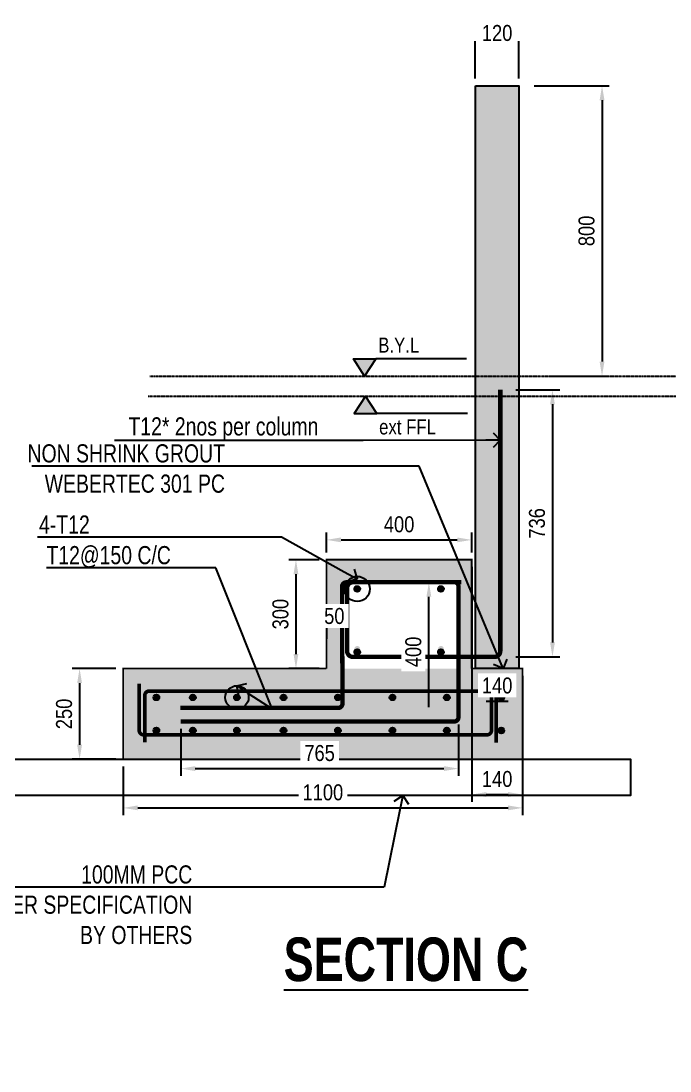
# Model space of a CAD drawing. Header units: centimetres. Extents: x -6122352 to 4157695, y -1694241 to 1947892.
# Drawn here: x 2996628 to 2998416, y -712778 to -709885 of the extents above; entities that cross this region are included whole.
import ezdxf
from ezdxf import colors
from ezdxf.entities.mleader import LeaderData, LeaderLine
from ezdxf.enums import TextEntityAlignment as Align
from ezdxf.math import Vec2, Vec3

# ---------------------------------------------------------------- set-up
doc = ezdxf.new("R2010")
doc.units = ezdxf.units.CM
doc.header["$MEASUREMENT"] = 0
doc.header["$PDMODE"] = 66
doc.header["$PDSIZE"] = 100
doc.linetypes.add('MASTER PLAN (NICE 1-2)$0$CENTER', pattern=[2, 1.25, -0.25, 0.25, -0.25])
for name, color, linetype in [('00-MI-DIM', 7, 'Continuous'), ('JML-Dimension', 1, 'Continuous'), ('SECTION', 130, 'Continuous')]:
    doc.layers.add(name, color=color, linetype=linetype)
doc.styles.add('AR_TXT_1', font='swissc.ttf')
doc.styles.add('JWC 2.5MM', font='GOTHIC.TTF', dxfattribs={"width": 0.8, "height": 2.5})
doc.styles.add('JWC STD', font='swissc.ttf', dxfattribs={"width": 0.9})
doc.styles.add('txt-Pisa-std', font='arial.ttf', dxfattribs={"width": 0.8})
doc.dimstyles.new('JWC Swis', dxfattribs={"dimscale": 25, "dimtxt": 2.2, "dimasz": 2, "dimexe": 1, "dimexo": 1, "dimgap": 1, "dimtad": 1, "dimdec": 0, "dimzin": 0, "dimdsep": 46, "dimtxsty": 'AR_TXT_1', "dimcen": 0, "dimclrd": 1, "dimclre": 1, "dimclrt": 7, "dimadec": 0, "dimazin": 0, "dimtfac": 1, "dimtdec": 0, "dimtix": 1, "dimtofl": 0, "dimtmove": 0, "dimatfit": 3, "dimfxl": 1, "dimtfill": 1, "dimtfillclr": 256, "dimtolj": 1, "dimtzin": 0, "dimlwd": -1, "dimlwe": -1, "dimarcsym": 0})

# ---------------------------------------------------------------- blocks, each defined once
blk = doc.blocks.new('_Open90')
at = {"color": 0, "linetype": 'ByBlock', "lineweight": -2}
for p, q in [((0, 0), (-1, 0)), ((-0.5, 0.5), (0, 0)), ((0, 0), (-0.5, -0.5))]:
    blk.add_line(p, q, dxfattribs=at)
blk = doc.blocks.new('*U116')
at = {"layer": 'JML-Dimension'}
h = blk.add_hatch(color=10, dxfattribs=at)
h.dxf.hatch_style = 1
h.paths.add_polyline_path([(0, 0), (-1.54, 2.37), (1.54, 2.37)])
blk.add_line((13.98, 2.37), (1.54, 2.37), dxfattribs=at)
blk.add_lwpolyline([(0, 0), (-1.54, 2.37), (1.54, 2.37), (0, 0)], dxfattribs=at)
at = {"color": 5, "style": 'txt-Pisa-std', "width": 0.8}
blk.add_attdef('+0.0', text='', height=2.5, dxfattribs=at).set_placement((1.87, 2.37), align=Align.BOTTOM_LEFT)
blk = doc.blocks.new('*D1956')
at = {"layer": '00-MI-DIM', "color": 1, "ltscale": 20, "transparency": 16777216}
for p, q in [((2996909.8, -711939.6), (2996909.8, -712073.5)), ((2998009.8, -711939.6), (2998009.8, -712073.5)), ((2996949.8, -712053.5), (2997969.8, -712053.5))]:
    blk.add_line(p, q, dxfattribs=at)
for points in [[(2996949.8, -712046.8), (2996949.8, -712060.1), (2996909.8, -712053.5)], [(2997969.8, -712046.8), (2997969.8, -712060.1), (2998009.8, -712053.5)]]:
    blk.add_solid(points, dxfattribs=at)
at = {"layer": 'Defpoints', "color": 0, "ltscale": 20, "transparency": 16777216}
for p in [(2996909.8, -711919.6), (2998009.8, -711919.6), (2998009.8, -712053.5)]:
    blk.add_point(p, dxfattribs=at)
at = {"layer": '00-MI-DIM', "color": 7, "ltscale": 20, "transparency": 16777216, "insert": (2997459.8, -712010.9), "char_height": 44, "attachment_point": 5, "style": 'AR_TXT_1', "bg_fill": 3, "box_fill_scale": 1.25, "bg_fill_color": 256, "bg_fill_true_color": 13158600, "bg_fill_transparency": 0}
blk.add_mtext('\\A1;1100', dxfattribs=at)
blk = doc.blocks.new('*D1962')
at = {"layer": '00-MI-DIM', "color": 1, "ltscale": 20, "transparency": 16777216}
for p, q in [((2996889.8, -711669.6), (2996769.8, -711669.6)), ((2996789.8, -711709.6), (2996789.8, -711879.6)), ((2996889.8, -711919.6), (2996769.8, -711919.6))]:
    blk.add_line(p, q, dxfattribs=at)
for points in [[(2996783.1, -711709.6), (2996796.5, -711709.6), (2996789.8, -711669.6)], [(2996783.1, -711879.6), (2996796.5, -711879.6), (2996789.8, -711919.6)]]:
    blk.add_solid(points, dxfattribs=at)
at = {"layer": 'Defpoints', "color": 0, "ltscale": 20, "transparency": 16777216}
for p in [(2996909.8, -711669.6), (2996789.8, -711919.6), (2996909.8, -711919.6)]:
    blk.add_point(p, dxfattribs=at)
at = {"layer": '00-MI-DIM', "color": 7, "ltscale": 20, "transparency": 16777216, "insert": (2996747.2, -711794.6), "char_height": 44, "attachment_point": 5, "rotation": 90, "style": 'AR_TXT_1', "bg_fill": 3, "box_fill_scale": 1.25, "bg_fill_color": 256, "bg_fill_true_color": 13158600, "bg_fill_transparency": 0}
blk.add_mtext('\\A1;250', dxfattribs=at)
blk = doc.blocks.new('*D1770')
at = {"layer": '00-MI-DIM', "color": 1, "ltscale": 20, "transparency": 16777216}
for p, q in [((2997869.8, -711389.6), (2997869.8, -712036.7)), ((2998009.8, -711689.6), (2998009.8, -712036.7)), ((2997909.8, -712016.7), (2997969.8, -712016.7))]:
    blk.add_line(p, q, dxfattribs=at)
for points in [[(2997909.8, -712010), (2997909.8, -712023.4), (2997869.8, -712016.7)], [(2997969.8, -712010), (2997969.8, -712023.4), (2998009.8, -712016.7)]]:
    blk.add_solid(points, dxfattribs=at)
at = {"layer": 'Defpoints', "color": 0, "ltscale": 20, "transparency": 16777216}
for p in [(2997869.8, -711369.6), (2998009.8, -711669.6), (2998009.8, -712016.7)]:
    blk.add_point(p, dxfattribs=at)
at = {"layer": '00-MI-DIM', "color": 7, "ltscale": 20, "transparency": 16777216, "insert": (2997939.8, -711974.1), "char_height": 44, "attachment_point": 5, "style": 'AR_TXT_1', "bg_fill": 3, "box_fill_scale": 1.25, "bg_fill_color": 256, "bg_fill_true_color": 13158600, "bg_fill_transparency": 0}
blk.add_mtext('\\A1;140', dxfattribs=at)
blk = doc.blocks.new('*D1776')
at = {"layer": '00-MI-DIM', "color": 1, "ltscale": 20, "transparency": 16777216}
for p, q in [((2997879.7, -710043.6), (2997879.7, -709941.1)), ((2997999.7, -710043.6), (2997999.7, -709941.1))]:
    blk.add_line(p, q, dxfattribs=at)
at = {"layer": 'Defpoints', "color": 0, "ltscale": 20, "transparency": 16777216}
for p in [(2997879.7, -710063.6), (2997999.7, -710063.6)]:
    blk.add_point(p, dxfattribs=at)
at = {"layer": '00-MI-DIM', "color": 7, "ltscale": 20, "transparency": 16777216, "insert": (2997939.7, -709918.5), "char_height": 44, "attachment_point": 5, "style": 'AR_TXT_1', "bg_fill": 3, "box_fill_scale": 1.25, "bg_fill_color": 256, "bg_fill_true_color": 13158600, "bg_fill_transparency": 0}
blk.add_mtext('\\A1;120', dxfattribs=at)
at = {"layer": 'Defpoints', "color": 0, "ltscale": 20, "transparency": 16777216}
blk.add_point((2997879.7, -709961.1), dxfattribs=at)
blk = doc.blocks.new('*D1788')
at = {"layer": '00-MI-DIM', "color": 1, "ltscale": 20, "transparency": 16777216}
for p, q in [((2997990.9, -710901.4), (2998112.2, -710901.4)), ((2998092.2, -710941.4), (2998092.2, -711597.5)), ((2997990.9, -711637.5), (2998112.2, -711637.5))]:
    blk.add_line(p, q, dxfattribs=at)
for points in [[(2998085.6, -710941.4), (2998098.9, -710941.4), (2998092.2, -710901.4)], [(2998085.6, -711597.5), (2998098.9, -711597.5), (2998092.2, -711637.5)]]:
    blk.add_solid(points, dxfattribs=at)
at = {"layer": 'Defpoints', "color": 0, "ltscale": 20, "transparency": 16777216}
for p in [(2997970.9, -710901.4), (2997970.9, -711637.5), (2998092.2, -711637.5)]:
    blk.add_point(p, dxfattribs=at)
at = {"layer": '00-MI-DIM', "color": 7, "ltscale": 20, "transparency": 16777216, "insert": (2998049.7, -711269.5), "char_height": 44, "attachment_point": 5, "rotation": 90, "style": 'AR_TXT_1', "bg_fill": 3, "box_fill_scale": 1.25, "bg_fill_color": 256, "bg_fill_true_color": 13158600, "bg_fill_transparency": 0}
blk.add_mtext('\\A1;736', dxfattribs=at)
blk = doc.blocks.new('*D1878')
at = {"layer": '00-MI-DIM', "color": 1, "ltscale": 20, "transparency": 16777216}
for p, q in [((2997833.2, -711823.5), (2997833.2, -711965.2)), ((2997068.3, -711835.5), (2997068.3, -711965.2)), ((2997108.3, -711945.2), (2997793.2, -711945.2))]:
    blk.add_line(p, q, dxfattribs=at)
for points in [[(2997108.3, -711938.5), (2997108.3, -711951.9), (2997068.3, -711945.2)], [(2997793.2, -711938.5), (2997793.2, -711951.9), (2997833.2, -711945.2)]]:
    blk.add_solid(points, dxfattribs=at)
at = {"layer": 'Defpoints', "color": 0, "ltscale": 20, "transparency": 16777216}
for p in [(2997068.3, -711815.5), (2997833.2, -711803.5), (2997833.2, -711945.2)]:
    blk.add_point(p, dxfattribs=at)
at = {"layer": '00-MI-DIM', "color": 7, "ltscale": 20, "transparency": 16777216, "insert": (2997450.8, -711902.6), "char_height": 44, "attachment_point": 5, "style": 'AR_TXT_1', "bg_fill": 3, "box_fill_scale": 1.25, "bg_fill_color": 256, "bg_fill_true_color": 13158600, "bg_fill_transparency": 0}
blk.add_mtext('\\A1;765', dxfattribs=at)
blk = doc.blocks.new('*D1710')
at = {"layer": '00-MI-DIM', "color": 1, "ltscale": 20, "transparency": 16777216}
for p, q in [((2997735.5, -711431.8), (2997731.8, -711431.8)), ((2997751.8, -711775.5), (2997751.8, -711471.8)), ((2997735.5, -711815.5), (2997731.8, -711815.5))]:
    blk.add_line(p, q, dxfattribs=at)
for points in [[(2997745.1, -711471.8), (2997758.5, -711471.8), (2997751.8, -711431.8)], [(2997745.1, -711775.5), (2997758.5, -711775.5), (2997751.8, -711815.5)]]:
    blk.add_solid(points, dxfattribs=at)
at = {"layer": 'Defpoints', "color": 0, "ltscale": 20, "transparency": 16777216}
for p in [(2997751.8, -711431.8), (2997755.5, -711431.8), (2997755.5, -711815.5)]:
    blk.add_point(p, dxfattribs=at)
at = {"layer": '00-MI-DIM', "color": 7, "ltscale": 20, "transparency": 16777216, "insert": (2997709.2, -711623.7), "char_height": 44, "attachment_point": 5, "rotation": 90, "style": 'AR_TXT_1', "bg_fill": 3, "box_fill_scale": 1.25, "bg_fill_color": 256, "bg_fill_true_color": 13158600, "bg_fill_transparency": 0}
blk.add_mtext('\\A1;400', dxfattribs=at)
blk = doc.blocks.new('*D1722')
at = {"layer": '00-MI-DIM', "color": 1, "ltscale": 20, "transparency": 16777216}
for p, q in [((2997469.8, -711539.6), (2997469.8, -711587.5)), ((2997513, -711539.4), (2997513, -711587.5))]:
    blk.add_line(p, q, dxfattribs=at)
at = {"layer": '00-MI-DIM', "color": 7, "ltscale": 20, "transparency": 16777216, "insert": (2997491.4, -711525), "char_height": 44, "attachment_point": 5, "style": 'AR_TXT_1', "bg_fill": 3, "box_fill_scale": 1.25, "bg_fill_color": 256, "bg_fill_true_color": 13158600, "bg_fill_transparency": 0}
blk.add_mtext('\\A1;50', dxfattribs=at)
at = {"layer": 'Defpoints', "color": 0, "ltscale": 20, "transparency": 16777216}
for p in [(2997469.8, -711519.6), (2997513, -711519.4), (2997513, -711567.5)]:
    blk.add_point(p, dxfattribs=at)
blk = doc.blocks.new('*D1740')
at = {"layer": '00-MI-DIM', "color": 1, "ltscale": 20, "transparency": 16777216}
for p, q in [((2997449.8, -711369.6), (2997365.7, -711369.6)), ((2997385.7, -711409.6), (2997385.7, -711629.6)), ((2997449.8, -711669.6), (2997365.7, -711669.6))]:
    blk.add_line(p, q, dxfattribs=at)
for points in [[(2997379, -711409.6), (2997392.4, -711409.6), (2997385.7, -711369.6)], [(2997379, -711629.6), (2997392.4, -711629.6), (2997385.7, -711669.6)]]:
    blk.add_solid(points, dxfattribs=at)
at = {"layer": 'Defpoints', "color": 0, "ltscale": 20, "transparency": 16777216}
for p in [(2997469.8, -711369.6), (2997385.7, -711669.6), (2997469.8, -711669.6)]:
    blk.add_point(p, dxfattribs=at)
at = {"layer": '00-MI-DIM', "color": 7, "ltscale": 20, "transparency": 16777216, "insert": (2997343.1, -711519.6), "char_height": 44, "attachment_point": 5, "rotation": 90, "style": 'AR_TXT_1', "bg_fill": 3, "box_fill_scale": 1.25, "bg_fill_color": 256, "bg_fill_true_color": 13158600, "bg_fill_transparency": 0}
blk.add_mtext('\\A1;300', dxfattribs=at)
blk = doc.blocks.new('*D1746')
at = {"layer": '00-MI-DIM', "color": 1, "ltscale": 20, "transparency": 16777216}
for p, q in [((2997469.8, -711349.6), (2997469.8, -711295)), ((2997869.8, -711349.6), (2997869.8, -711295)), ((2997509.8, -711315), (2997829.8, -711315))]:
    blk.add_line(p, q, dxfattribs=at)
for points in [[(2997509.8, -711308.3), (2997509.8, -711321.6), (2997469.8, -711315)], [(2997829.8, -711308.3), (2997829.8, -711321.6), (2997869.8, -711315)]]:
    blk.add_solid(points, dxfattribs=at)
at = {"layer": 'Defpoints', "color": 0, "ltscale": 20, "transparency": 16777216}
for p in [(2997869.8, -711315), (2997469.8, -711369.6), (2997869.8, -711369.6)]:
    blk.add_point(p, dxfattribs=at)
at = {"layer": '00-MI-DIM', "color": 7, "ltscale": 20, "transparency": 16777216, "insert": (2997669.8, -711272.4), "char_height": 44, "attachment_point": 5, "style": 'AR_TXT_1', "bg_fill": 3, "box_fill_scale": 1.25, "bg_fill_color": 256, "bg_fill_true_color": 13158600, "bg_fill_transparency": 0}
blk.add_mtext('\\A1;400', dxfattribs=at)
blk = doc.blocks.new('*D1752')
at = {"layer": '00-MI-DIM', "color": 1, "ltscale": 20, "transparency": 16777216}
for p, q in [((2997869.8, -711689.6), (2997869.8, -711779)), ((2998009.8, -711689.6), (2998009.8, -711779)), ((2997909.8, -711759), (2997969.8, -711759))]:
    blk.add_line(p, q, dxfattribs=at)
for points in [[(2997909.8, -711752.3), (2997909.8, -711765.7), (2997869.8, -711759)], [(2997969.8, -711752.3), (2997969.8, -711765.7), (2998009.8, -711759)]]:
    blk.add_solid(points, dxfattribs=at)
at = {"layer": 'Defpoints', "color": 0, "ltscale": 20, "transparency": 16777216}
for p in [(2997869.8, -711669.6), (2998009.8, -711669.6), (2998009.8, -711759)]:
    blk.add_point(p, dxfattribs=at)
at = {"layer": '00-MI-DIM', "color": 7, "ltscale": 20, "transparency": 16777216, "insert": (2997939.8, -711716.4), "char_height": 44, "attachment_point": 5, "style": 'AR_TXT_1', "bg_fill": 3, "box_fill_scale": 1.25, "bg_fill_color": 256, "bg_fill_true_color": 13158600, "bg_fill_transparency": 0}
blk.add_mtext('\\A1;140', dxfattribs=at)
blk = doc.blocks.new('*D1686')
at = {"layer": '00-MI-DIM', "color": 1, "ltscale": 20, "transparency": 16777216}
for p, q in [((2998042.1, -710063.6), (2998248.7, -710063.6)), ((2998228.7, -710103.6), (2998228.7, -710823.6)), ((2998085.1, -710863.6), (2998248.7, -710863.6))]:
    blk.add_line(p, q, dxfattribs=at)
for points in [[(2998222, -710103.6), (2998235.4, -710103.6), (2998228.7, -710063.6)], [(2998222, -710823.6), (2998235.4, -710823.6), (2998228.7, -710863.6)]]:
    blk.add_solid(points, dxfattribs=at)
at = {"layer": 'Defpoints', "color": 0, "ltscale": 20, "transparency": 16777216}
for p in [(2998022.1, -710063.6), (2998065.1, -710863.6), (2998228.7, -710863.6)]:
    blk.add_point(p, dxfattribs=at)
at = {"layer": '00-MI-DIM', "color": 7, "ltscale": 20, "transparency": 16777216, "insert": (2998186.1, -710463.6), "char_height": 44, "attachment_point": 5, "rotation": 90, "style": 'AR_TXT_1', "bg_fill": 3, "box_fill_scale": 1.25, "bg_fill_color": 256, "bg_fill_true_color": 13158600, "bg_fill_transparency": 0}
blk.add_mtext('\\A1;800', dxfattribs=at)

msp = doc.modelspace()

# ---------------------------------------------------------------- hatches: boundary and pattern name
at = {"layer": 'SECTION', "ltscale": 20, "transparency": 33554592}
h = msp.add_hatch(dxfattribs=at)
h.set_pattern_fill('AR-CONC', color=8, scale=3)
h.set_pattern_definition([(50, (-6611743.943, -3539665.456), (21.517805478, -1.88256405), [2.25, -24.75]), (355, (-6611743.943, -3539665.456), (-4.16254001, 22.56576401), [1.8, -19.8]), (100.45144446, (-6611742.15, -3539665.613), (17.3552654, 20.68319973), [1.91220576, -21.03426336]), (46.1842, (-6611743.943, -3539659.456), (32.01723992, -4.965578424), [3.375, -37.125]), (96.6356355, (-6611741.275, -3539659.87), (28.03985837, 29.22355802), [2.86831026, -31.5514128]), (351.184164, (-6611743.943, -3539659.456), (28.03985835, 29.22355801), [2.7, -29.70000003]), (21, (-6611740.943, -3539660.956), (17.907211564, -12.07856672), [2.25, -24.75]), (326, (-6611740.943, -3539660.956), (7.29945996, 21.75450135), [1.8, -19.8]), (71.45144474, (-6611739.45, -3539661.963), (25.2066713, 9.675934584), [1.9122057, -21.03426336]), (37.5, (-6611743.943, -3539665.4564), (0.3647956595, 9.986815615), [0, -19.56, 0, -20.1, 0, -19.875]), (7.5, (-6611743.943, -3539665.456), (7.892086123, 11.832351356), [0, -11.46, 0, -19.11, 0, -7.575]), (327.5, (-6611750.633, -3539665.4564), (16.014673085, -0.676646152), [0, -7.5, 0, -23.4, 0, -31.05]), (317.5, (-6611753.633, -3539665.456), (17.49558508, 3.00314947), [0, -9.75, 0, -15.54, 0, -22.05])])
h.paths.add_polyline_path([(2997999.7802, -711883.56284), (2997999.74996, -710063.56284), (2997879.74996, -710063.56284), (2997879.7802, -711883.56284)])
h = msp.add_hatch(dxfattribs=at)
h.set_pattern_fill('AR-CONC', color=8, scale=3)
h.set_pattern_definition([(50, (-6611743.943, -3539451.456), (21.517805478, -1.88256405), [2.25, -24.75]), (355, (-6611743.943, -3539451.456), (-4.16254001, 22.56576401), [1.8, -19.8]), (100.45144446, (-6611742.15, -3539451.613), (17.3552654, 20.68319973), [1.91220576, -21.03426336]), (46.1842, (-6611743.943, -3539445.456), (32.01723992, -4.965578424), [3.375, -37.125]), (96.6356355, (-6611741.275, -3539445.87), (28.03985837, 29.22355802), [2.86831026, -31.5514128]), (351.184164, (-6611743.943, -3539445.456), (28.03985835, 29.22355801), [2.7, -29.70000003]), (21, (-6611740.943, -3539446.956), (17.907211564, -12.07856672), [2.25, -24.75]), (326, (-6611740.943, -3539446.956), (7.29945996, 21.75450135), [1.8, -19.8]), (71.45144474, (-6611739.45, -3539447.963), (25.2066713, 9.675934584), [1.9122057, -21.03426336]), (37.5, (-6611743.943, -3539451.4564), (0.3647956595, 9.986815615), [0, -19.56, 0, -20.1, 0, -19.875]), (7.5, (-6611743.943, -3539451.456), (7.892086123, 11.832351356), [0, -11.46, 0, -19.11, 0, -7.575]), (327.5, (-6611750.633, -3539451.4564), (16.014673085, -0.676646152), [0, -7.5, 0, -23.4, 0, -31.05]), (317.5, (-6611753.633, -3539451.456), (17.49558508, 3.00314947), [0, -9.75, 0, -15.54, 0, -22.05])])
h.paths.add_polyline_path([(2997546.54403, -711450.18991, -1), (2997562.54403, -711450.18991, -1)], flags=16)
h.paths.add_polyline_path([(2997777.01637, -711450.18991, -1), (2997793.01637, -711450.18991, -1)], flags=16)
h.paths.add_polyline_path([(2997562.54403, -711615.31634, -1), (2997546.54403, -711615.31634, -1)], flags=16)
h.paths.add_polyline_path([(2997793.01637, -711615.31634, -1), (2997777.01637, -711615.31634, -1)], flags=16)
h.paths.add_polyline_path([(2997513.89175, -711669.56284), (2997513.89175, -711731.52116), (2997833.23738, -711731.52116), (2997833.23738, -711669.56284)], flags=17)
h.paths.add_polyline_path([(2996969.47493, -711731.52116), (2996969.47493, -711857.60453), (2997937.33239, -711857.60453), (2997937.33239, -711731.52116)], flags=17)
h.paths.add_polyline_path([(2997493.30176, -711749.03783, -1), (2997509.30176, -711749.03783, -1)], flags=16)
h.paths.add_polyline_path([(2997643.30176, -711749.03783, -1), (2997659.30176, -711749.03783, -1)], flags=16)
h.paths.add_polyline_path([(2997509.30176, -711840.08786, -1), (2997493.30176, -711840.08786, -1)], flags=16)
h.paths.add_polyline_path([(2997659.30176, -711840.08786, -1), (2997643.30176, -711840.08786, -1)], flags=16)
h.paths.add_polyline_path([(2997343.30176, -711749.03783, -1), (2997359.30176, -711749.03783, -1)], flags=16)
h.paths.add_polyline_path([(2997809.30176, -711749.03783, -1), (2997793.30176, -711749.03783, -1)], flags=16)
h.paths.add_polyline_path([(2997359.30176, -711840.08786, -1), (2997343.30176, -711840.08786, -1)], flags=16)
h.paths.add_polyline_path([(2997809.30176, -711840.08786, -1), (2997793.30176, -711840.08786, -1)], flags=16)
h.paths.add_polyline_path([(2997215.16513, -711749.03783, -1), (2997231.16513, -711749.03783, -1)], flags=16)
h.paths.add_polyline_path([(2997231.16513, -711840.08786, -1), (2997215.16513, -711840.08786, -1)], flags=16)
h.paths.add_polyline_path([(2997093.84229, -711749.03783, -1), (2997109.84229, -711749.03783, -1)], flags=16)
h.paths.add_polyline_path([(2997093.84229, -711840.08786, -1), (2997109.84229, -711840.08786, -1)], flags=16)
h.paths.add_polyline_path([(2996993.30176, -711749.03783, -1), (2997009.30176, -711749.03783, -1)], flags=16)
h.paths.add_polyline_path([(2996993.30176, -711840.08786, -1), (2997009.30176, -711840.08786, -1)], flags=16)
h.paths.add_polyline_path([(2997513.89175, -711731.52116), (2997513.89175, -711669.56284), (2997469.7802, -711669.56284), (2996909.7802, -711669.56284), (2996909.7802, -711919.56284), (2998009.7802, -711919.56284), (2998009.7802, -711669.56284), (2997833.23738, -711669.56284), (2997833.23738, -711731.52116), (2997937.33239, -711731.52116), (2997937.33239, -711857.60453), (2996969.47493, -711857.60453), (2996969.47493, -711731.52116)])
h.paths.add_polyline_path([(2997959.30176, -711749.03783, -1), (2997943.30176, -711749.03783, -1)], flags=16)
h.paths.add_polyline_path([(2997959.30176, -711840.08786, -1), (2997943.30176, -711840.08786, -1)], flags=16)
h.paths.add_polyline_path([(2997833.23738, -711431.26534), (2997833.23738, -711669.56284), (2997869.7802, -711669.56284), (2997869.7802, -711369.56284), (2997469.7802, -711369.56284), (2997469.7802, -711669.56284), (2997513.89175, -711669.56284), (2997513.89175, -711431.26534)])
at = {"layer": 'SECTION'}
h = msp.add_hatch(color=2, dxfattribs=at)
h.dxf.hatch_style = 1
h.paths.add_polyline_path([(2997546.54403, -711450.18991, 1), (2997562.54403, -711450.18991, 1)])
h = msp.add_hatch(color=2, dxfattribs=at)
h.dxf.hatch_style = 1
h.paths.add_polyline_path([(2997777.01637, -711450.18991, 1), (2997793.01637, -711450.18991, 1)])
h = msp.add_hatch(color=2, dxfattribs=at)
h.dxf.hatch_style = 1
h.paths.add_polyline_path([(2997546.54403, -711623.97288, 1), (2997562.54403, -711623.97288, 1)])
h = msp.add_hatch(color=2, dxfattribs=at)
h.dxf.hatch_style = 1
h.paths.add_polyline_path([(2997777.01637, -711623.97288, 1), (2997793.01637, -711623.97288, 1)])
h = msp.add_hatch(color=2, dxfattribs=at)
h.dxf.hatch_style = 1
h.paths.add_polyline_path([(2996993.30176, -711749.03783, 1), (2997009.30176, -711749.03783, 1)])
h = msp.add_hatch(color=2, dxfattribs=at)
h.dxf.hatch_style = 1
h.paths.add_polyline_path([(2997093.84229, -711749.03783, 1), (2997109.84229, -711749.03783, 1)])
h = msp.add_hatch(color=2, dxfattribs=at)
h.dxf.hatch_style = 1
h.paths.add_polyline_path([(2997215.16513, -711749.03783, 1), (2997231.16513, -711749.03783, 1)])
h = msp.add_hatch(color=2, dxfattribs=at)
h.dxf.hatch_style = 1
h.paths.add_polyline_path([(2997343.30176, -711749.03783, 1), (2997359.30176, -711749.03783, 1)])
h = msp.add_hatch(color=2, dxfattribs=at)
h.dxf.hatch_style = 1
h.paths.add_polyline_path([(2997493.30176, -711749.03783, 1), (2997509.30176, -711749.03783, 1)])
h = msp.add_hatch(color=2, dxfattribs=at)
h.dxf.hatch_style = 1
h.paths.add_polyline_path([(2997643.30176, -711749.03783, 1), (2997659.30176, -711749.03783, 1)])
h = msp.add_hatch(color=2, dxfattribs=at)
h.dxf.hatch_style = 1
h.paths.add_polyline_path([(2997793.30176, -711749.03783, 1), (2997809.30176, -711749.03783, 1)])
h = msp.add_hatch(color=2, dxfattribs=at)
h.dxf.hatch_style = 1
h.paths.add_polyline_path([(2997943.30176, -711749.03783, 1), (2997959.30176, -711749.03783, 1)])
h = msp.add_hatch(color=2, dxfattribs=at)
h.dxf.hatch_style = 1
h.paths.add_polyline_path([(2997009.30176, -711840.08786, 1), (2996993.30176, -711840.08786, 1)])
h = msp.add_hatch(color=2, dxfattribs=at)
h.dxf.hatch_style = 1
h.paths.add_polyline_path([(2997109.84229, -711840.08786, 1), (2997093.84229, -711840.08786, 1)])
h = msp.add_hatch(color=2, dxfattribs=at)
h.dxf.hatch_style = 1
h.paths.add_polyline_path([(2997231.16513, -711840.08786, 1), (2997215.16513, -711840.08786, 1)])
h = msp.add_hatch(color=2, dxfattribs=at)
h.dxf.hatch_style = 1
h.paths.add_polyline_path([(2997359.30176, -711840.08786, 1), (2997343.30176, -711840.08786, 1)])
h = msp.add_hatch(color=2, dxfattribs=at)
h.dxf.hatch_style = 1
h.paths.add_polyline_path([(2997509.30176, -711840.08786, 1), (2997493.30176, -711840.08786, 1)])
h = msp.add_hatch(color=2, dxfattribs=at)
h.dxf.hatch_style = 1
h.paths.add_polyline_path([(2997659.30176, -711840.08786, 1), (2997643.30176, -711840.08786, 1)])
h = msp.add_hatch(color=2, dxfattribs=at)
h.dxf.hatch_style = 1
h.paths.add_polyline_path([(2997809.30176, -711840.08786, 1), (2997793.30176, -711840.08786, 1)])
h = msp.add_hatch(color=2, dxfattribs=at)
h.dxf.hatch_style = 1
h.paths.add_polyline_path([(2997959.30176, -711840.08786, 1), (2997943.30176, -711840.08786, 1)])

# ---------------------------------------------------------------- linework, layer by layer
at = {"color": 0, "linetype": 'MASTER PLAN (NICE 1-2)$0$CENTER', "ltscale": 2}
for points in [[(2996982.89041, -710863.56284), (3000829.97826, -710863.56284)], [(2996978.29204, -710919.32323), (3000825.37989, -710919.32323)]]:
    msp.add_lwpolyline(points, dxfattribs=at)
at = {"color": 12, "ltscale": 20, "const_width": 12}
msp.add_lwpolyline([(2997841.28148, -711431.81825), (2997542.6754, -711431.81825, 0.4142135624), (2997526.6754, -711447.81825), (2997526.6754, -711621.48145, 0.4142135624), (2997542.6754, -711637.48145), (2997932.59368, -711637.48145, 0.4142135624), (2997948.59368, -711621.48145), (2997948.59368, -710901.42413)], format="xyb", dxfattribs=at)
at = {"color": 5, "ltscale": 20, "const_width": 12}
msp.add_lwpolyline([(2997067.51099, -711778.07135), (2997501.85119, -711778.07135, 0.4152021936), (2997513.85112, -711766.03086), (2997512.76397, -711443.83799, -0.4146966643), (2997524.7432, -711431.79752), (2997821.21668, -711431.28608, -0.4147189189), (2997833.23738, -711443.28606), (2997833.23738, -711803.54402, -0.4142135624), (2997821.23738, -711815.54402), (2997068.2648, -711815.54402)], format="xyb", dxfattribs=at)
at = {"color": 8, "ltscale": 20, "const_width": 10}
for points in [[(2996954.01323, -711711.10057), (2996954.01323, -711840.15089, 0.4142135624), (2996966.01323, -711852.15089), (2997912.11009, -711852.15089, 0.4142135624), (2997924.11009, -711840.15089), (2997924.11009, -711710.24533)], [(2996969.47493, -711872.57148), (2996969.47493, -711743.52116, -0.4142135624), (2996981.47493, -711731.52116), (2997925.33239, -711731.52116, -0.4142135624), (2997937.33239, -711743.52116), (2997937.33239, -711873.42671)]]:
    msp.add_lwpolyline(points, format="xyb", dxfattribs=at)
at = {"ltscale": 20}
msp.add_lwpolyline([(2996577.67427, -711919.56284), (2998307.21221, -711919.56284), (2998307.21221, -712019.68402), (2996577.67427, -712019.68402)], close=True, dxfattribs=at)
at = {"layer": 'SECTION', "color": 0, "ltscale": 20}
msp.add_lwpolyline([(2997879.74996, -710063.56284), (2997999.74996, -710063.56284), (2997999.7802, -711669.56284), (2997879.7802, -711669.56284)], close=True, dxfattribs=at)
at = {"layer": 'SECTION', "color": 38, "true_color": 0x612b05, "const_width": 5}
for points in [[(2997469.7802, -711669.56284), (2997469.7802, -711369.56284), (2997869.7802, -711369.56284), (2997869.7802, -711669.56284)], [(2997869.7802, -711669.56284), (2998009.7802, -711669.56284), (2998009.7802, -711919.56284), (2996909.7802, -711919.56284), (2996909.7802, -711669.56284), (2997469.7802, -711669.56284)]]:
    msp.add_lwpolyline(points, dxfattribs=at)
at = {"layer": 'SECTION', "color": 6, "ltscale": 20}
for centre, radius in [((2997554.54403, -711450.18991), 34.66339), ((2997223.16513, -711749.03783), 32.11171)]:
    msp.add_circle(centre, radius, dxfattribs=at)
at = {"layer": 'SECTION'}
for centre in [(2997554.54403, -711450.18991), (2997785.01637, -711450.18991), (2997554.54403, -711623.97288), (2997785.01637, -711623.97288), (2997001.30176, -711749.03783), (2997101.84229, -711749.03783), (2997223.16513, -711749.03783), (2997351.30176, -711749.03783), (2997501.30176, -711749.03783), (2997651.30176, -711749.03783), (2997801.30176, -711749.03783), (2997951.30176, -711749.03783), (2997001.30176, -711840.08786), (2997101.84229, -711840.08786), (2997223.16513, -711840.08786), (2997351.30176, -711840.08786), (2997501.30176, -711840.08786), (2997651.30176, -711840.08786), (2997801.30176, -711840.08786), (2997951.30176, -711840.08786)]:
    msp.add_circle(centre, 8, dxfattribs=at)

# ---------------------------------------------------------------- block references
at = {"layer": 'SECTION', "color": 6}
ref = msp.add_blockref('*U116', (2997574.76479, -710863.43189), dxfattribs=dict(at, xscale=20.09523259068813, yscale=20.09523259068813, zscale=20.09523259068813))
ref.add_attrib('+0.0', 'B.Y.L ', (2997612.35471, -710798.93853), dxfattribs={"layer": 'JML-Dimension', "color": 5, "height": 41.340226, "style": 'txt-Pisa-std', "width": 0.8})
ref = msp.add_blockref('*U116', (2997577.11814, -710919.32323), dxfattribs=dict(at, xscale=-20.09523259068813, yscale=20.09523259068813, zscale=20.09523259068813, rotation=179.9999999991332))
ref.add_attrib('+0.0', 'ext FFL', (2997614.70805, -711024.48003), dxfattribs={"layer": 'JML-Dimension', "color": 5, "height": 41.340226, "style": 'txt-Pisa-std', "width": 0.8})

# ---------------------------------------------------------------- texts
at = {"layer": 'SECTION', "color": 0, "insert": (2997351.97964, -712410.67611), "char_height": 120, "attachment_point": 1, "style": 'JWC STD'}
msp.add_mtext_dynamic_manual_height_columns('{\\fSwis721 Cn BT|b1|i0|c0|p34;\\LSECTION C}', width=1995.6601303, gutter_width=10, heights=[0], dxfattribs=at)

# ---------------------------------------------------------------- leaders
at = {"layer": 'SECTION', "color": 0, "ltscale": 20}
ml = msp.add_multileader_mtext('Standard', dxfattribs=at)
ml.set_content('T12* 2nos per column', style='JWC 2.5MM')
ml.set_leader_properties()
ml.set_arrow_properties(name='OPEN90')
ml.build(insert=Vec2(0, 0))
ml.multileader.update_dxf_attribs({"text_right_attachment_type": 6, "dogleg_length": 0.36, "arrow_head_size": 40, "scale": 20})
ctx = ml.context
ctx.base_point, ctx.scale, ctx.char_height, ctx.arrow_head_size, ctx.landing_gap_size, ctx.plane_origin = Vec3(2996877.71331, -711009.02451), 20, 50, 40, 1.8, Vec3(2997628.92311, -711365.70407)
ctx.right_attachment, ctx.text_align_type = 6, 2
notes = []
notes.append((ctx, [(1, (1, 1, 0), (2997571.25733, -711040.78862), (-1, 0), 121.86788, [(1, [(2997948.59368, -711040.35309)], 0, [])])]))
ctx.mtext.insert, ctx.mtext.alignment, ctx.mtext.flow_direction = Vec3(2997447.58945, -710977.2604), 3, 5
ml = msp.add_multileader_mtext('Standard', dxfattribs=at)
ml.set_content('NON SHRINK GROUT\\PWEBERTEC 301 PC', style='JWC 2.5MM')
ml.set_leader_properties()
ml.set_arrow_properties(name='OPEN90')
ml.build(insert=Vec2(0, 0))
ml.multileader.update_dxf_attribs({"text_right_attachment_type": 6, "dogleg_length": 0.36, "arrow_head_size": 40, "scale": 20})
ctx = ml.context
ctx.base_point, ctx.scale, ctx.char_height, ctx.arrow_head_size, ctx.landing_gap_size, ctx.plane_origin = Vec3(2996655.29922, -711077.23256), 20, 50, 40, 1.8, Vec3(2997956.01582, -711883.50763)
ctx.right_attachment, ctx.text_align_type = 6, 2
notes.append((ctx, [(1, (1, 1, 0), (2997724.62764, -711111.60374), (-1, 0), 532.64888, [(0, [(2997956.01582, -711669.50763)], 0, [])])]))
ctx.mtext.insert, ctx.mtext.alignment, ctx.mtext.flow_direction = Vec3(2997190.17876, -711051.60374), 3, 5
ml = msp.add_multileader_mtext('Standard', dxfattribs=at)
ml.set_content('4-T12', style='JWC 2.5MM')
ml.set_leader_properties()
ml.set_arrow_properties(name='OPEN90')
ml.build(insert=Vec2(0, 0))
ml.multileader.update_dxf_attribs({"text_right_attachment_type": 6, "dogleg_length": 0.36, "arrow_head_size": 40, "scale": 20})
ctx = ml.context
ctx.base_point, ctx.scale, ctx.char_height, ctx.arrow_head_size, ctx.landing_gap_size, ctx.plane_origin = Vec3(2996684.72863, -711272.66611), 20, 50, 40, 1.8, Vec3(2997553.89175, -711637.26534)
ctx.right_attachment, ctx.text_align_type = 6, 2
notes.append((ctx, [(1, (1, 1, 0), (2997346.34084, -711307.66611), (-1, 0), 526.67298, [(0, [(2997553.89175, -711423.26534)], 0, [])])]))
ctx.mtext.insert, ctx.mtext.alignment, ctx.mtext.flow_direction = Vec3(2996817.86785, -711247.66611), 3, 5
ml = msp.add_multileader_mtext('Standard', dxfattribs=at)
ml.set_content('T12@150 C/C', style='JWC 2.5MM')
ml.set_leader_properties()
ml.set_arrow_properties(name='OPEN90')
ml.build(insert=Vec2(0, 0))
ml.multileader.update_dxf_attribs({"text_right_attachment_type": 6, "dogleg_length": 0.36, "arrow_head_size": 40, "scale": 20})
ctx = ml.context
ctx.base_point, ctx.scale, ctx.char_height, ctx.arrow_head_size, ctx.landing_gap_size, ctx.plane_origin = Vec3(2996686.8562, -711360.4153), 20, 50, 40, 1.8, Vec3(2997222.56634, -711930.93171)
ctx.right_attachment, ctx.text_align_type = 6, 2
notes.append((ctx, [(1, (1, 1, 0), (2997164.90057, -711392.01625), (-1, 0), 121.86788, [(1, [(2997222.56634, -711716.93171), (2997319.8226, -711780.52516)], 0, [])])]))
ctx.mtext.insert, ctx.mtext.alignment, ctx.mtext.flow_direction = Vec3(2997041.23268, -711332.01625), 3, 5
ml = msp.add_multileader_mtext('Standard', dxfattribs=at)
ml.set_content('100MM PCC \\PAS PER SPECIFICATION\\PBY OTHERS', style='JWC 2.5MM')
ml.set_leader_properties()
ml.set_arrow_properties(name='OPEN90')
ml.build(insert=Vec2(0, 0))
ml.multileader.update_dxf_attribs({"text_right_attachment_type": 6, "dogleg_length": 0.36, "arrow_head_size": 40, "scale": 20})
ctx = ml.context
ctx.base_point, ctx.scale, ctx.char_height, ctx.arrow_head_size, ctx.landing_gap_size, ctx.plane_origin = Vec3(2996507.88638, -712237.47688), 20, 50, 40, 1.8, Vec3(2997888.82624, -712726.59633)
ctx.right_attachment, ctx.text_align_type = 6, 2
notes.append((ctx, [(1, (1, 1, 0), (2997628.69641, -712271.84805), (-1, 0), 526.67298, [(0, [(2997679.89755, -712019.68402)], 0, [])])]))
ctx.mtext.insert, ctx.mtext.alignment, ctx.mtext.flow_direction = Vec3(2997100.22343, -712211.84805), 3, 5
for ctx, leaders in notes:
    for number, flags, end, landing, length, lines in leaders:
        leader = LeaderData()
        leader.index, (leader.has_last_leader_line, leader.has_dogleg_vector, leader.attachment_direction) = number, flags
        leader.last_leader_point, leader.dogleg_vector, leader.dogleg_length = Vec3(end), Vec3(landing), length
        for number, points, colour, breaks in lines:
            line = LeaderLine()
            line.index, line.vertices, line.color, line.breaks = number, Vec3.list(points), colors.encode_raw_color(colour), breaks
            leader.lines.append(line)
        ctx.leaders.append(leader)

# ---------------------------------------------------------------- next in the draw order: dimensions: what is measured, and where the dimension line sits
at = {"layer": '00-MI-DIM', "color": 6, "ltscale": 20}
for base, p1, p2, picture, middle in [((2997879.74996, -709961.13862), (2997999.74996, -710063.56284), (2997879.74996, -710063.56284), '*D1776', (2997939.74996, -709918.52434)), ((2998009.7802, -712053.46865), (2996909.7802, -711919.56284), (2998009.7802, -711919.56284), '*D1956', (2997459.7802, -712010.88293))]:
    dim = msp.add_linear_dim(base=base, p1=p1, p2=p2, dimstyle='JWC Swis', dxfattribs=at)
    dim.commit()
    dim.dimension.update_dxf_attribs({"geometry": picture, "text_midpoint": middle})
at = {"layer": '00-MI-DIM', "color": 10, "ltscale": 20}
dim = msp.add_linear_dim(base=(2998228.6866, -710863.56284), p1=(2998022.09312, -710063.56284), p2=(2998065.11411, -710863.56284), angle=90, dimstyle='JWC Swis', dxfattribs=at)
dim.commit()
dim.dimension.update_dxf_attribs({"geometry": '*D1686', "text_midpoint": (2998186.10089, -710463.56284)})
at = {"layer": '00-MI-DIM', "color": 0, "ltscale": 20}
dim = msp.add_linear_dim(base=(2997513.01899, -711567.51863), p1=(2997469.7802, -711519.56284), p2=(2997513.01899, -711519.41695), text='50', dimstyle='JWC Swis', dxfattribs=at)
dim.commit()
dim.dimension.update_dxf_attribs({"geometry": '*D1722', "text_midpoint": (2997491.39959, -711524.96149)})

# ---------------------------------------------------------------- next in the draw order: dimensions: what is measured, and where the dimension line sits
at = {"layer": '00-MI-DIM', "ltscale": 20}
dim = msp.add_linear_dim(base=(2997385.69479, -711669.56284), p1=(2997469.7802, -711369.56284), p2=(2997469.7802, -711669.56284), angle=90, dimstyle='JWC Swis', dxfattribs=at)
dim.commit()
dim.dimension.update_dxf_attribs({"geometry": '*D1740', "text_midpoint": (2997343.13765, -711519.56284)})
at = {"layer": '00-MI-DIM', "color": 6, "ltscale": 20}
dim = msp.add_linear_dim(base=(2998009.7802, -712016.69571), p1=(2997869.7802, -711369.56284), p2=(2998009.7802, -711669.56284), dimstyle='JWC Swis', dxfattribs=at)
dim.commit()
dim.dimension.update_dxf_attribs({"geometry": '*D1770', "text_midpoint": (2997939.7802, -711974.11)})
dim = msp.add_linear_dim(base=(2996789.80844, -711919.56284), p1=(2996909.7802, -711669.56284), p2=(2996909.7802, -711919.56284), angle=90, dimstyle='JWC Swis', dxfattribs=at)
dim.commit()
dim.dimension.update_dxf_attribs({"geometry": '*D1962', "text_midpoint": (2996747.19416, -711794.56284)})
at = {"layer": '00-MI-DIM', "color": 0, "ltscale": 20}
dim = msp.add_linear_dim(base=(2997833.23738, -711945.18828), p1=(2997068.2648, -711815.54402), p2=(2997833.23738, -711803.54402), dimstyle='JWC Swis', dxfattribs=at)
dim.commit()
dim.dimension.update_dxf_attribs({"geometry": '*D1878', "text_midpoint": (2997450.75109, -711902.60257)})

# ---------------------------------------------------------------- next in the draw order: dimensions: what is measured, and where the dimension line sits
at = {"layer": '00-MI-DIM', "ltscale": 20}
dim = msp.add_linear_dim(base=(2998092.24244, -711637.48145), p1=(2997970.93684, -710901.42413), p2=(2997970.93684, -711637.48145), angle=90, dimstyle='JWC Swis', dxfattribs=at)
dim.commit()
dim.dimension.update_dxf_attribs({"geometry": '*D1788', "text_midpoint": (2998049.65673, -711269.45279)})
for base, p1, p2, picture, middle in [((2997869.7802, -711314.96985), (2997469.7802, -711369.56284), (2997869.7802, -711369.56284), '*D1746', (2997669.7802, -711272.41271)), ((2998009.7802, -711759.00974), (2997869.7802, -711669.56284), (2998009.7802, -711669.56284), '*D1752', (2997939.7802, -711716.42402))]:
    dim = msp.add_linear_dim(base=base, p1=p1, p2=p2, dimstyle='JWC Swis', dxfattribs=at)
    dim.commit()
    dim.dimension.update_dxf_attribs({"geometry": picture, "text_midpoint": middle})
at = {"layer": '00-MI-DIM', "color": 0, "ltscale": 20}
dim = msp.add_linear_dim(base=(2997751.80583, -711431.81825), p1=(2997755.52461, -711815.54402), p2=(2997755.52461, -711431.81825), angle=90, text='400', dimstyle='JWC Swis', dxfattribs=at)
dim.commit()
dim.dimension.update_dxf_attribs({"geometry": '*D1710', "text_midpoint": (2997709.24869, -711623.68114)})

doc.saveas('drawing.dxf')
